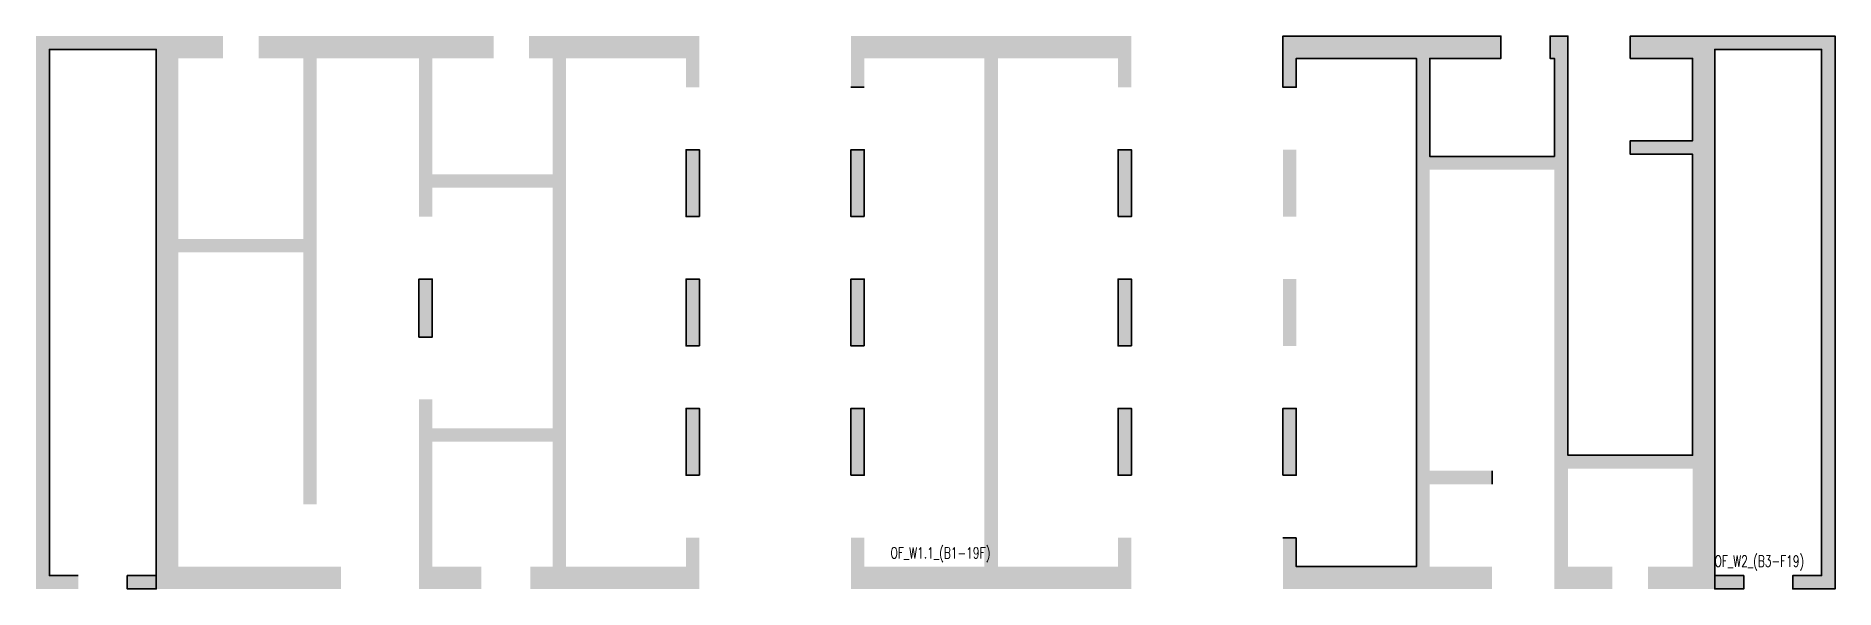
# Model space of a CAD drawing. Header units: millimetres. Extents: x 37600 to 78000, y 51800 to 64200.
import ezdxf

# ---------------------------------------------------------------- set-up
doc = ezdxf.new("R2010")
doc.units = ezdxf.units.MM
doc.layers.get('Defpoints').update_dxf_attribs({"color": 151, "lineweight": 9})
doc.layers.add('NDC_S_HATCH COLUMN AND WALL', color=251, linetype='Continuous', lineweight=13)
doc.layers.add('NDC_S_WALL', color=6, linetype='Continuous', lineweight=35)
doc.styles.add('NDC_BAR 2', font='romans.shx', dxfattribs={"width": 0.8})
doc.styles.add('OF_Core wall_2(B3-19F)$0$NDC_BAR 2', font='romans.shx', dxfattribs={"width": 0.8})

msp = doc.modelspace()

# ---------------------------------------------------------------- hatches: boundary and pattern name
at = {"layer": 'NDC_S_HATCH COLUMN AND WALL', "ltscale": 200}
h = msp.add_hatch(color=251, dxfattribs=at)
h.dxf.hatch_style = 1
h.paths.add_polyline_path([(42601, 64200), (42601, 63700), (43600, 63700), (43600, 59650), (40800, 59650), (40800, 63700), (41799, 63700), (41799, 64200), (40300, 64200), (40300, 63900), (40300, 52100), (40300, 51800), (44450, 51800), (44450, 52300), (40800, 52300), (40800, 59350), (43600, 59350), (43600, 53700), (43900, 53700), (43900, 63700), (46200, 63700), (46200, 60150), (46500, 60150), (46500, 60800), (49200, 60800), (49200, 55400), (46500, 55400), (46500, 56050), (46200, 56050), (46200, 52300), (46200, 51800), (47600, 51800), (47600, 52300), (46500, 52300), (46500, 55100), (49200, 55100), (49200, 52300), (48700, 52300), (48700, 51800), (52500, 51800), (52500, 52950), (52200, 52950), (52200, 52300), (49500, 52300), (49500, 63700), (52200, 63700), (52200, 63050), (52500, 63050), (52500, 64200), (48675, 64200), (48675, 63700), (49200, 63700), (49200, 61100), (46500, 61100), (46500, 63700), (47875, 63700), (47875, 64200), (46200, 64200)])
h.paths.add_polyline_path([(38550, 63900), (40300, 63900), (40300, 64200), (38550, 64200), (37600, 64200), (37600, 51800), (38550, 51800), (38550, 52100), (37900, 52100), (37900, 63900)])
h.paths.add_polyline_path([(40300, 51800), (40300, 52100), (39650, 52100), (39650, 51800)])
h.paths.add_polyline_path([(46200, 57450), (46500, 57450), (46500, 58750), (46200, 58750)], flags=17)
h.paths.add_polyline_path([(52500, 61650), (52200, 61650), (52200, 60150), (52500, 60150)], flags=17)
h.paths.add_polyline_path([(52500, 58750), (52200, 58750), (52200, 57250), (52500, 57250)], flags=17)
h.paths.add_polyline_path([(52500, 55850), (52200, 55850), (52200, 54350), (52500, 54350)], flags=17)
h = msp.add_hatch(color=251, dxfattribs=at)
h.dxf.hatch_style = 1
h.paths.add_polyline_path([(62200, 64200), (55900, 64200), (55900, 63050), (56200, 63050), (56200, 63700), (58900, 63700), (58900, 52300), (56200, 52300), (56200, 52950), (55900, 52950), (55900, 51800), (62200, 51800), (62200, 52950), (61900, 52950), (61900, 52300), (59200, 52300), (59200, 63700), (61900, 63700), (61900, 63050), (62200, 63050)])
h.paths.add_polyline_path([(62200, 61650), (61900, 61650), (61900, 60150), (62200, 60150)], flags=17)
h.paths.add_polyline_path([(56200, 61650), (55900, 61650), (55900, 60150), (56200, 60150)], flags=17)
h.paths.add_polyline_path([(56200, 58750), (55900, 58750), (55900, 57250), (56200, 57250)], flags=17)
h.paths.add_polyline_path([(56200, 55850), (55900, 55850), (55900, 54350), (56200, 54350)], flags=17)
h.paths.add_polyline_path([(62200, 55850), (61900, 55850), (61900, 54350), (62200, 54350)], flags=17)
h.paths.add_polyline_path([(62200, 58750), (61900, 58750), (61900, 57250), (62200, 57250)], flags=17)
h = msp.add_hatch(color=251, dxfattribs=at)
h.dxf.hatch_style = 1
h.paths.add_polyline_path([(70498, 64200), (65600, 64200), (65600, 63050), (65900, 63050), (65900, 63700), (68600, 63700), (68600, 52300), (65900, 52300), (65900, 52950), (65600, 52950), (65600, 51800), (70300, 51800), (70300, 52300), (68900, 52300), (68900, 54150), (70300, 54150), (70300, 54450), (68900, 54450), (68900, 61200), (71700, 61200), (71700, 51800), (72999, 51800), (72999, 52300), (72000, 52300), (72000, 54500), (74800, 54500), (74800, 52300), (73801, 52300), (73801, 51800), (75300, 51800), (75300, 52100), (75300, 63900), (75950, 63900), (77700, 63900), (77700, 52100), (77050, 52100), (77050, 51800), (78000, 51800), (78000, 64200), (75950, 64200), (75300, 64200), (73400, 64200), (73400, 63700), (74800, 63700), (74800, 61850), (73400, 61850), (73400, 61550), (74800, 61550), (74800, 54800), (72000, 54800), (72000, 64200), (71600, 64200), (71600, 63700), (71700, 63700), (71700, 61500), (68900, 61500), (68900, 63700), (70498, 63700)])
h.paths.add_polyline_path([(65900, 61650), (65600, 61650), (65600, 60150), (65900, 60150)], flags=17)
h.paths.add_polyline_path([(65900, 58750), (65600, 58750), (65600, 57250), (65900, 57250)])
h.paths.add_polyline_path([(65900, 55850), (65600, 55850), (65600, 54350), (65900, 54350)])
h = msp.add_hatch(color=251, dxfattribs=at)
h.dxf.hatch_style = 1
h.paths.add_polyline_path([(75950, 52100), (75300, 52100), (75300, 51800), (75950, 51800)])

# ---------------------------------------------------------------- linework, layer by layer
at = {"layer": 'NDC_S_WALL', "ltscale": 200}
for points in [[(52200, 63050, 0, 0, 0), (52500, 63050, 0, 0, 0), (52500, 64200, 0.5, 0.5, 0), (52500, 64200, 0, 0, 0), (48675, 64200, 0, 0, 0), (48675, 63700, 0.5, 0.5, 0), (48675, 63700, 0, 0, 0), (49200, 63700, 0.5, 0.5, 0), (49200, 63700, 0, 0, 0), (49200, 61100, 0.5, 0.5, 0), (49200, 61100, 0, 0, 0), (46500, 61100, 0, 0, 0), (46500, 63700, 0, 0, 0), (47875, 63700, 0.5, 0.5, 0), (47875, 63700, 0, 0, 0), (47875, 64200, 0.5, 0.5, 0), (47875, 64200, 0, 0, 0), (46200, 64200, 0, 0, 0), (42601, 64200, 0, 0, 0), (42601, 63700, 0, 0, 0), (43600, 63700, 0, 0, 0), (43600, 59650, 0, 0, 0), (40800, 59650, 0, 0, 0), (40800, 63700, 0, 0, 0), (41799, 63700, 0, 0, 0), (41799, 64200, 0, 0, 0), (38550, 64200, 0, 0, 0), (37600, 64200, 0, 0, 0), (37600, 51800, 0, 0, 0), (38550, 51800, 0, 0, 0), (38550, 52100, 0, 0, 0), (37900, 52100, 0, 0, 0), (37900, 63900, 0, 0, 0), (38550, 63900, 0, 0, 0), (40300, 63900, 0, 0, 0), (40300, 64200, 0, 0, 0), (38550, 64200, 0, 0, 0), (37600, 64200, 0, 0, 0), (37600, 51800, 0, 0, 0), (38550, 51800, 0, 0, 0)], [(56200, 63050, 0, 0, 0), (56200, 63700, 0, 0, 0), (58900, 63700, 0, 0, 0), (58900, 52300, 0, 0, 0), (56200, 52300, 0, 0, 0), (56200, 52950, 0, 0, 0), (55900, 52950, 0, 0, 0), (55900, 51800, 0, 0, 0), (62200, 51800, 0.5, 0.5, 0), (62200, 51800, 0, 0, 0), (62200, 52950, 0, 0, 0), (61900, 52950, 0, 0, 0), (61900, 52300, 0.5, 0.5, 0), (61900, 52300, 0, 0, 0), (59200, 52300, 0, 0, 0), (59200, 63700, 0, 0, 0), (61900, 63700, 0.5, 0.5, 0), (61900, 63700, 0, 0, 0), (61900, 63050, 0, 0, 0), (62200, 63050, 0, 0, 0), (62200, 64200, 0.5, 0.5, 0), (62200, 64200, 0, 0, 0), (55900, 64200, 0, 0, 0), (55900, 63050, 0, 0, 0)], [(52200, 63050, 0, 0, 0), (52200, 63700, 0, 0, 0), (49500, 63700, 0, 0, 0), (49500, 52300, 0, 0, 0), (52200, 52300, 0, 0, 0), (52200, 52950, 0, 0, 0), (52500, 52950, 0, 0, 0), (52500, 51800, 0, 0, 0), (48700, 51800, 0, 0, 0), (48700, 52300, 0.5, 0.5, 0), (48700, 52300, 0, 0, 0), (49200, 52300, 0, 0, 0), (49200, 55100, 0, 0, 0), (46500, 55100, 0.5, 0.5, 0), (46500, 55100, 0, 0, 0), (46500, 52300, 0, 0, 0), (47600, 52300, 0.5, 0.5, 0), (47600, 52300, 0, 0, 0), (47600, 51800, 0, 0, 0), (46200, 51800, 0, 0, 0), (46200, 52300, 0, 0, 0), (46200, 56050, 0, 0, 0), (46500, 56050, 0, 0, 0), (46500, 55400, 0, 0, 0), (49200, 55400, 0.5, 0.5, 0), (49200, 55400, 0, 0, 0), (49200, 60800, 0.5, 0.5, 0), (49200, 60800, 0, 0, 0), (46500, 60800, 0.5, 0.5, 0), (46500, 60800, 0, 0, 0), (46500, 60150, 0, 0, 0), (46200, 60150, 0.5, 0.5, 0), (46200, 60150, 0, 0, 0), (46200, 63700, 0, 0, 0), (43900, 63700, 0, 0, 0), (43900, 53700, 0, 0, 0), (43600, 53700, 0, 0, 0), (43600, 59350, 0, 0, 0), (40800, 59350, 0, 0, 0), (40800, 52300, 0, 0, 0), (44450, 52300, 0, 0, 0), (44450, 51800, 0, 0, 0), (39650, 51800, 0, 0, 0)], [(65900, 60150, 0, 0, 0), (65900, 61650, 0.5, 0.5, 0), (65900, 61650, 0, 0, 0), (65600, 61650, 0, 0, 0), (65600, 60150, 0, 0, 0), (65900, 60150, 0, 0, 0)], [(65600, 52950, 0, 0, 0), (65600, 51800, 0.5, 0.5, 0), (65600, 51800, 0, 0, 0), (70300, 51800, 0.5, 0.5, 0), (70300, 51800, 0, 0, 0), (70300, 52300, 0.5, 0.5, 0), (70300, 52300, 0, 0, 0), (68900, 52300, 0, 0, 0), (68900, 54150, 0.5, 0.5, 0), (68900, 54150, 0, 0, 0), (70300, 54150, 0, 0, 0), (70300, 54450, 0, 0, 0), (68900, 54450, 0.5, 0.5, 0), (68900, 54450, 0, 0, 0), (68900, 61200, 0.5, 0.5, 0), (68900, 61200, 0, 0, 0), (71700, 61200, 0, 0, 0), (71700, 51800, 0, 0, 0), (72999, 51800, 0.5, 0.5, 0), (72999, 51800, 0, 0, 0), (72999, 52300, 0.5, 0.5, 0), (72999, 52300, 0, 0, 0), (72000, 52300, 0, 0, 0), (72000, 54500, 0.5, 0.5, 0), (72000, 54500, 0, 0, 0), (74800, 54500, 0.5, 0.5, 0), (74800, 54500, 0, 0, 0), (74800, 52300, 0, 0, 0), (73801, 52300, 0.5, 0.5, 0), (73801, 52300, 0, 0, 0), (73801, 51800, 0.5, 0.5, 0), (73801, 51800, 0, 0, 0), (75950, 51800, 0, 0, 0)], [(65900, 57250, 0, 0, 0), (65600, 57250, 0, 0, 0), (65600, 58750, 0.5, 0.5, 0), (65600, 58750, 0, 0, 0), (65900, 58750, 0, 0, 0), (65900, 57250, 0, 0, 0)]]:
    msp.add_lwpolyline(points, format="xyseb", dxfattribs=at)
for points in [[(38550, 52100), (37900, 52100), (37900, 63900), (38550, 63900), (40300, 63900), (40300, 52100), (39650, 52100), (39650, 51800), (40300, 51800), (40300, 52100), (39650, 52100)], [(65900, 52950), (65900, 52300), (68600, 52300), (68600, 63700), (65900, 63700), (65900, 63050), (65600, 63050), (65600, 64200), (70498, 64200), (70498, 63700), (68900, 63700), (68900, 61500), (71700, 61500), (71700, 63700), (71600, 63700), (71600, 64200), (72000, 64200), (72000, 54800), (74800, 54800), (74800, 61550), (73400, 61550), (73400, 61850), (73400, 61550)], [(70498, 64200), (70498, 64200)], [(71600, 64200), (71600, 64200)], [(72000, 64200), (72000, 64200)], [(75300, 64200), (75950, 64200), (78000, 64200), (78000, 51800), (78000, 64200), (78000, 64200), (75950, 64200), (75950, 64200), (75950, 64200), (73400, 64200), (73400, 64200), (73400, 63700), (73400, 63700), (74800, 63700), (74800, 63700), (74800, 61850), (74800, 61850), (73400, 61850)], [(75950, 52100), (75300, 52100), (75300, 51800), (75950, 51800), (75950, 52100), (75300, 52100), (75300, 63900), (75950, 63900), (77700, 63900), (77700, 52100), (77050, 52100), (77050, 51800), (78000, 51800), (77050, 51800)], [(75300, 63900), (75950, 63900), (75950, 63900), (77700, 63900), (77700, 52100), (77050, 52100)], [(75950, 63900), (75950, 63900)], [(68600, 63700), (68600, 63700)], [(68900, 63700), (68900, 63700)], [(70498, 63700), (70498, 63700)], [(71600, 63700), (71600, 63700)], [(55900, 63050), (56200, 63050)], [(52500, 60150), (52500, 61650), (52200, 61650), (52200, 60150), (52500, 60150)], [(56200, 60150), (55900, 60150), (55900, 61650), (56200, 61650), (56200, 60150)], [(61900, 60150), (61900, 61650), (62200, 61650), (62200, 60150), (61900, 60150)], [(74800, 61550), (74800, 61550)], [(52500, 57250), (52200, 57250), (52200, 58750), (52500, 58750), (52500, 57250)], [(56200, 57250), (55900, 57250), (55900, 58750), (56200, 58750), (56200, 57250)], [(62200, 57250), (61900, 57250), (61900, 58750), (62200, 58750), (62200, 57250)], [(52500, 54350), (52200, 54350), (52200, 55850), (52500, 55850), (52500, 54350)], [(55900, 54350), (56200, 54350), (56200, 55850), (55900, 55850), (55900, 54350)], [(62200, 54350), (62200, 55850), (61900, 55850), (61900, 54350), (62200, 54350)], [(65600, 54350), (65600, 55850), (65900, 55850), (65900, 54350), (65600, 54350)], [(72000, 54800), (72000, 54800)], [(74800, 54800), (74800, 54800)], [(70300, 54450), (70300, 54150)], [(65600, 52950), (65900, 52950)], [(65900, 52300), (65900, 52300)]]:
    msp.add_lwpolyline(points, dxfattribs=at)
msp.add_lwpolyline([(46200, 57450), (46500, 57450), (46500, 58750), (46200, 58750)], close=True, dxfattribs=at)

# ---------------------------------------------------------------- texts
at = {"layer": 'Defpoints', "width": 0.7}
for s, style, p in [('OF_W1.1_(B1-19F)', 'NDC_BAR 2', (56789, 52483)), ('OF_W2_(B3-F19)', 'OF_Core wall_2(B3-19F)$0$NDC_BAR 2', (75291, 52298))]:
    msp.add_text(s, height=250, dxfattribs=dict(at, style=style)).set_placement(p)

doc.saveas('drawing.dxf')
